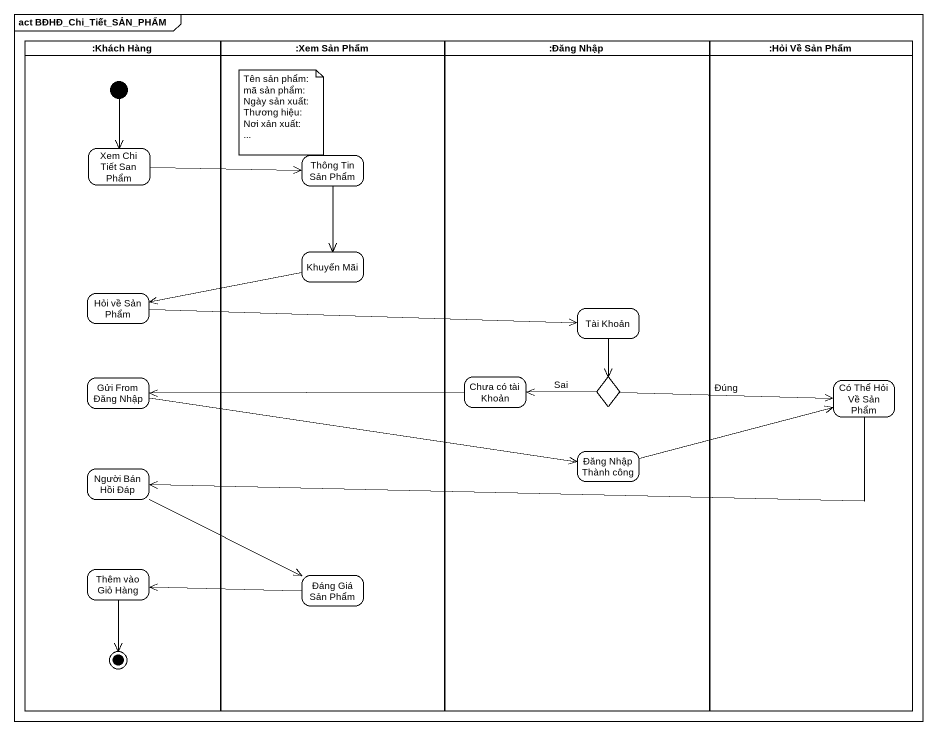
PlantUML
@startuml
mainframe act BĐHĐ_Chi_Tiết_SẢN_PHẨM
hide empty description
state ":Khách Hàng" as Khách_Hàng <<partition>> {
  state "Xem Chi Tiết San Phẩm" as Xem_Chi_Tiết_San_Phẩm
  state "Hỏi về Sản Phẩm" as Hỏi_về_Sản_Phẩm
  state "Gửi From Đăng Nhập" as Gửi_From_Đăng_Nhập
  state "Người Bán Hồi Đáp" as Người_Bán_Hồi_Đáp
  state "Thêm vào Giỏ Hàng" as Thêm_vào_Giỏ_Hàng
  [*] --> Xem_Chi_Tiết_San_Phẩm
  Thêm_vào_Giỏ_Hàng --> [*]
}
state ":Xem Sản Phẩm" as Xem_Sản_Phẩm <<partition>> {
  state "Thông Tin Sản Phẩm" as Thông_Tin_Sản_Phẩm
  state "Khuyến Mãi" as Khuyến_Mãi
  state "Đáng Giá Sản Phẩm" as Đáng_Giá_Sản_Phẩm
}
state ":Đăng Nhập" as Đăng_Nhập <<partition>> {
  state "Tài Khoản" as Tài_Khoản
  state "Chưa có tài Khoản" as Chưa_có_tài_Khoản
  state choice1 <<choice>>
  state "Đăng Nhập Thành công" as Đăng_Nhập_Thành_công
}
state ":Hỏi Về Sản Phẩm" as Hỏi_Về_Sản_Phẩm <<partition>> {
  state "Có Thể Hỏi Về Sản Phẩm" as Có_Thể_Hỏi_Về_Sản_Phẩm
}
Xem_Chi_Tiết_San_Phẩm -right-> Thông_Tin_Sản_Phẩm
Thông_Tin_Sản_Phẩm --> Khuyến_Mãi
Khuyến_Mãi -left-> Hỏi_về_Sản_Phẩm
Hỏi_về_Sản_Phẩm -right-> Tài_Khoản
Tài_Khoản --> choice1
Gửi_From_Đăng_Nhập -right-> Đăng_Nhập_Thành_công
Chưa_có_tài_Khoản -left-> Gửi_From_Đăng_Nhập
choice1 -left-> Chưa_có_tài_Khoản : Sai
choice1 -right-> Có_Thể_Hỏi_Về_Sản_Phẩm : Đúng
Có_Thể_Hỏi_Về_Sản_Phẩm -left-> Người_Bán_Hồi_Đáp
Đăng_Nhập_Thành_công -right-> Có_Thể_Hỏi_Về_Sản_Phẩm
Người_Bán_Hồi_Đáp -right-> Đáng_Giá_Sản_Phẩm
Đáng_Giá_Sản_Phẩm -left-> Thêm_vào_Giỏ_Hàng
note as N1
  Tên sản phẩm:
  mã sản phẩm:
  Ngày sản xuất:
  Thương hiệu:
  Nơi xản xuất:
  ~...
end note
@enduml
